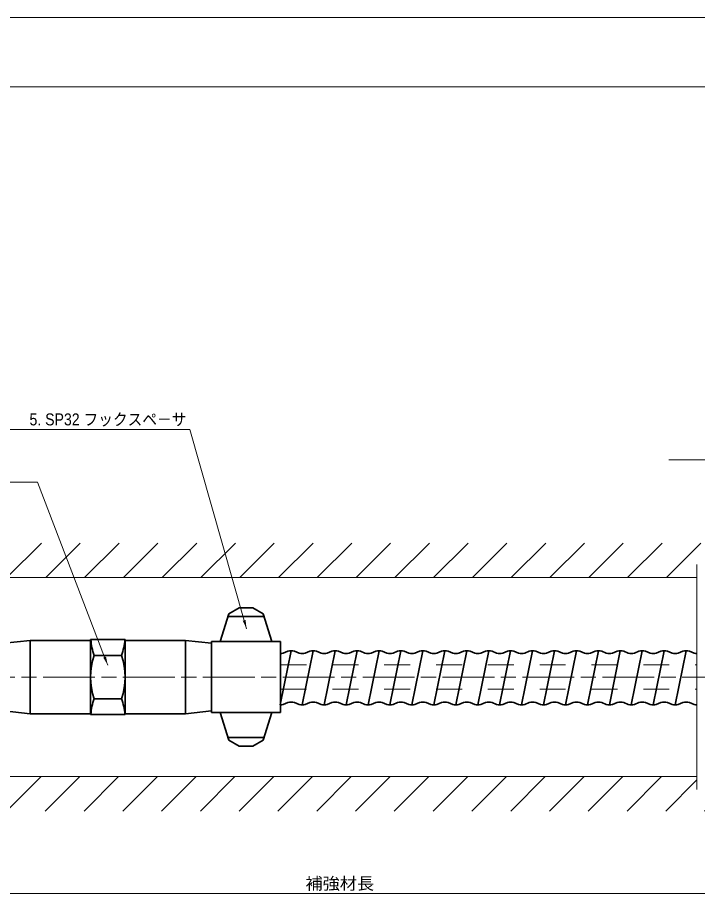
# Model space of a CAD drawing. Units: millimetres at full size, sheet at 1:2.5; details may follow other scales. Extents: x 2413 to 4093, y 1064 to 2267.
# Drawn here: x 3101 to 3495, y 1760 to 2267 of the extents above; entities that cross this region are included whole.
import ezdxf
from ezdxf.enums import TextEntityAlignment as Align

# ---------------------------------------------------------------- set-up
doc = ezdxf.new("R2010")
doc.units = ezdxf.units.MM
doc.header["$LTSCALE"] = 2.5
doc.linetypes.add('CHAIN', pattern=[18.5, 12, -1.5, 3.5, -1.5])
doc.linetypes.add('DASHED_SPACED', pattern=[12, 6, -6])
for name, color, linetype, lineweight in [('1外形線', 7, 'Continuous', 35), ('2細い実線', 3, 'Continuous', 20), ('3隠れ線', 2, 'DASHED_SPACED', 13), ('4中心線', 1, 'CHAIN', 15), ('6寸法線', 4, 'Continuous', 13), ('7 枠・タイトル', 7, 'Continuous', 13)]:
    doc.layers.add(name, color=color, linetype=linetype, lineweight=lineweight)
doc.styles.add('ＭＳ Ｐゴシック', font='')
doc.styles.get('ＭＳ Ｐゴシック').set_extended_font_data('MS PGothic')
pattern_1 = [(45, (2947.885, 1997.96), (-11.22532, 11.22532), [])]

# ---------------------------------------------------------------- blocks, each defined once
blk = doc.blocks.new('filled_arrow')
at = {"color": 0, "linetype": 'Continuous', "lineweight": -2}
blk.add_solid([(7.5, 1.25), (0, 0), (7.5, -1.25)], dxfattribs=at)

msp = doc.modelspace()

# ---------------------------------------------------------------- hatches: boundary and pattern name
at = {"layer": '2細い実線', "lineweight": 13}
h = msp.add_hatch(dxfattribs=at)
h.set_pattern_fill('USER', color=256, style=0, pattern_type=2)
h.set_pattern_definition(pattern_1)
h.paths.add_polyline_path([(2820.078, 1943.084), (2820.078, 1963.084), (3954.168, 1963.084), (3954.168, 1943.084), (3504.427, 1943.084), (3504.427, 1950.584), (3494.427, 1950.584), (3494.427, 1943.084)])
h = msp.add_hatch(dxfattribs=at)
h.set_pattern_fill('USER', color=256, style=0, pattern_type=2)
h.set_pattern_definition(pattern_1)
h.paths.add_polyline_path([(2820.25, 1808.084), (2820.184, 1828.084), (3494.427, 1828.084), (3494.427, 1820.584), (3504.427, 1820.584), (3504.427, 1828.084), (3954.168, 1828.084), (3954.168, 1808.084)])

# ---------------------------------------------------------------- linework, layer by layer
at = {"layer": '1外形線'}
for p, q in [((3229.475, 1925.584), (3223.448, 1922.104)), ((3237.42, 1925.584), (3229.475, 1925.584)), ((3237.42, 1925.584), (3243.448, 1922.104)), ((3223.448, 1922.104), (3218.448, 1906.084)), ((3243.922, 1920.584), (3222.973, 1920.584)), ((3243.448, 1922.104), (3248.448, 1906.084)), ((3108.448, 1906.784), (3093.448, 1905.084)), ((3143.448, 1906.784), (3108.448, 1906.784)), ((3108.448, 1906.784), (3108.448, 1864.384)), ((3143.448, 1885.584), (3143.448, 1907.284)), ((3163.448, 1907.284), (3143.448, 1907.284)), ((3163.448, 1885.584), (3163.448, 1907.284)), ((3198.448, 1906.784), (3163.448, 1906.784)), ((3198.448, 1906.784), (3198.448, 1864.384)), ((3198.448, 1906.784), (3213.448, 1905.084)), ((3253.448, 1906.084), (3213.448, 1906.084)), ((3213.448, 1906.084), (3213.448, 1865.084)), ((3253.448, 1906.084), (3253.448, 1865.084)), ((3213.448, 1905.084), (3213.448, 1866.084)), ((3259.584, 1900.798), (3253.234, 1869.458)), ((3255.026, 1899.44), (3257.689, 1900.479)), ((3261.526, 1900.486), (3264.189, 1899.44)), ((3272.284, 1900.798), (3265.934, 1869.458)), ((3267.726, 1899.44), (3270.389, 1900.479)), ((3274.226, 1900.486), (3276.889, 1899.44)), ((3284.984, 1900.798), (3278.634, 1869.458)), ((3280.426, 1899.44), (3283.089, 1900.479)), ((3286.926, 1900.486), (3289.589, 1899.44)), ((3297.684, 1900.798), (3291.334, 1869.458)), ((3293.126, 1899.44), (3295.789, 1900.479)), ((3299.626, 1900.486), (3302.289, 1899.44)), ((3310.407, 1900.798), (3304.057, 1869.458)), ((3305.826, 1899.44), (3308.489, 1900.479)), ((3312.326, 1900.486), (3314.989, 1899.44)), ((3323.119, 1900.798), (3316.757, 1869.458)), ((3318.526, 1899.44), (3321.189, 1900.479)), ((3325.026, 1900.486), (3327.689, 1899.44)), ((3335.807, 1900.798), (3329.457, 1869.458)), ((3331.226, 1899.44), (3333.889, 1900.479)), ((3337.726, 1900.486), (3340.389, 1899.44)), ((3348.507, 1900.798), (3342.157, 1869.458)), ((3343.926, 1899.44), (3346.589, 1900.479)), ((3350.426, 1900.486), (3353.089, 1899.44)), ((3361.219, 1900.798), (3354.857, 1869.458)), ((3356.626, 1899.44), (3359.289, 1900.479)), ((3363.126, 1900.486), (3365.789, 1899.44)), ((3373.907, 1900.798), (3367.557, 1869.458)), ((3369.326, 1899.44), (3371.989, 1900.479)), ((3375.826, 1900.486), (3378.489, 1899.44)), ((3386.584, 1900.798), (3380.234, 1869.458)), ((3382.026, 1899.44), (3384.689, 1900.479)), ((3388.526, 1900.486), (3391.189, 1899.44)), ((3399.296, 1900.798), (3392.934, 1869.458)), ((3394.726, 1899.44), (3397.389, 1900.479)), ((3401.226, 1900.486), (3403.889, 1899.44)), ((3411.984, 1900.798), (3405.634, 1869.458)), ((3407.426, 1899.44), (3410.089, 1900.479)), ((3413.926, 1900.486), (3416.589, 1899.44)), ((3424.684, 1900.798), (3418.334, 1869.458)), ((3420.126, 1899.44), (3422.789, 1900.479)), ((3426.626, 1900.486), (3429.289, 1899.44)), ((3437.396, 1900.798), (3431.034, 1869.458)), ((3432.826, 1899.44), (3435.489, 1900.479)), ((3439.326, 1900.486), (3441.989, 1899.44)), ((3450.084, 1900.798), (3443.734, 1869.458)), ((3445.526, 1899.44), (3448.189, 1900.479)), ((3452.026, 1900.486), (3454.689, 1899.44)), ((3462.784, 1900.798), (3456.434, 1869.458)), ((3458.226, 1899.44), (3460.889, 1900.479)), ((3464.726, 1900.486), (3467.389, 1899.44)), ((3475.496, 1900.798), (3469.134, 1869.458)), ((3470.926, 1899.44), (3473.589, 1900.479)), ((3477.426, 1900.486), (3480.089, 1899.44)), ((3488.184, 1900.798), (3481.834, 1869.458)), ((3483.626, 1899.44), (3486.289, 1900.479)), ((3490.126, 1900.486), (3492.789, 1899.44)), ((3161.448, 1898.113), (3145.448, 1898.113)), ((3161.448, 1898.113), (3145.448, 1898.113)), ((3143.448, 1885.584), (3143.448, 1863.884)), ((3163.448, 1885.584), (3163.448, 1863.884)), ((3161.448, 1873.056), (3145.448, 1873.056)), ((3161.448, 1873.056), (3145.448, 1873.056)), ((3255.026, 1869.75), (3257.689, 1870.789)), ((3261.526, 1870.796), (3264.189, 1869.75)), ((3267.726, 1869.75), (3270.389, 1870.789)), ((3274.226, 1870.796), (3276.889, 1869.75)), ((3280.426, 1869.75), (3283.089, 1870.789)), ((3286.926, 1870.796), (3289.589, 1869.75)), ((3293.126, 1869.75), (3295.789, 1870.789)), ((3299.626, 1870.796), (3302.289, 1869.75)), ((3305.826, 1869.75), (3308.489, 1870.789)), ((3312.326, 1870.796), (3314.989, 1869.75)), ((3318.526, 1869.75), (3321.189, 1870.789)), ((3325.026, 1870.796), (3327.689, 1869.75)), ((3331.226, 1869.75), (3333.889, 1870.789)), ((3337.726, 1870.796), (3340.389, 1869.75)), ((3343.926, 1869.75), (3346.589, 1870.789)), ((3350.426, 1870.796), (3353.089, 1869.75)), ((3356.626, 1869.75), (3359.289, 1870.789)), ((3363.126, 1870.796), (3365.789, 1869.75)), ((3369.326, 1869.75), (3371.989, 1870.789)), ((3375.826, 1870.796), (3378.489, 1869.75)), ((3382.026, 1869.75), (3384.689, 1870.789)), ((3388.526, 1870.796), (3391.189, 1869.75)), ((3394.726, 1869.75), (3397.389, 1870.789)), ((3401.226, 1870.796), (3403.889, 1869.75)), ((3407.426, 1869.75), (3410.089, 1870.789)), ((3413.926, 1870.796), (3416.589, 1869.75)), ((3420.126, 1869.75), (3422.789, 1870.789)), ((3426.626, 1870.796), (3429.289, 1869.75)), ((3432.826, 1869.75), (3435.489, 1870.789)), ((3439.326, 1870.796), (3441.989, 1869.75)), ((3445.526, 1869.75), (3448.189, 1870.789)), ((3452.026, 1870.796), (3454.689, 1869.75)), ((3458.226, 1869.75), (3460.889, 1870.789)), ((3464.726, 1870.796), (3467.389, 1869.75)), ((3470.926, 1869.75), (3473.589, 1870.789)), ((3477.426, 1870.796), (3480.089, 1869.75)), ((3483.626, 1869.75), (3486.289, 1870.789)), ((3490.126, 1870.796), (3492.789, 1869.75)), ((3108.448, 1864.384), (3093.448, 1866.084)), ((3198.448, 1864.384), (3213.448, 1866.084)), ((3253.448, 1865.084), (3213.448, 1865.084)), ((3223.448, 1849.064), (3218.448, 1865.084)), ((3243.448, 1849.064), (3248.448, 1865.084)), ((3143.448, 1864.384), (3108.448, 1864.384)), ((3163.448, 1863.884), (3143.448, 1863.884)), ((3198.448, 1864.384), (3163.448, 1864.384)), ((3243.922, 1850.584), (3222.973, 1850.584)), ((3229.475, 1845.584), (3223.448, 1849.064)), ((3237.42, 1845.584), (3229.475, 1845.584)), ((3237.42, 1845.584), (3243.448, 1849.064))]:
    msp.add_line(p, q, dxfattribs=at)
for centre, radius, start, end in [((3183.688, 1910.641), 40.241, 184.78533, 198.13988), ((3123.207, 1910.641), 40.241, 341.86012, 355.21467), ((3259.619, 1894.798), 6, 71.46161, 108.75705), ((3272.319, 1894.798), 6, 71.46161, 108.75705), ((3285.019, 1894.798), 6, 71.46161, 108.75705), ((3297.719, 1894.798), 6, 71.46161, 108.75705), ((3310.419, 1894.798), 6, 71.46161, 108.75705), ((3323.119, 1894.798), 6, 71.46161, 108.75705), ((3335.819, 1894.798), 6, 71.46161, 108.75705), ((3348.519, 1894.798), 6, 71.46161, 108.75705), ((3361.219, 1894.798), 6, 71.46161, 108.75705), ((3373.919, 1894.798), 6, 71.46161, 108.75705), ((3386.619, 1894.798), 6, 71.46161, 108.75705), ((3399.319, 1894.798), 6, 71.46161, 108.75705), ((3412.019, 1894.798), 6, 71.46161, 108.75705), ((3424.719, 1894.798), 6, 71.46161, 108.75705), ((3437.419, 1894.798), 6, 71.46161, 108.75705), ((3450.119, 1894.798), 6, 71.46161, 108.75705), ((3462.819, 1894.798), 6, 71.46161, 108.75705), ((3475.519, 1894.798), 6, 71.46161, 108.75705), ((3488.219, 1894.798), 6, 71.46161, 108.75705), ((3183.688, 1885.584), 40.241, 161.86012, 198.13988), ((3123.207, 1885.584), 40.241, 341.86012, 18.13988), ((3253.257, 1904.648), 5.5, 271.98495, 288.75705), ((3265.957, 1904.648), 5.5, 251.24295, 288.75705), ((3278.657, 1904.648), 5.5, 251.24295, 288.75705), ((3291.357, 1904.648), 5.5, 251.24295, 288.75705), ((3304.057, 1904.648), 5.5, 251.24295, 288.75705), ((3316.757, 1904.648), 5.5, 251.24295, 288.75705), ((3329.457, 1904.648), 5.5, 251.24295, 288.75705), ((3342.157, 1904.648), 5.5, 251.24295, 288.75705), ((3354.857, 1904.648), 5.5, 251.24295, 288.75705), ((3367.557, 1904.648), 5.5, 251.24295, 288.75705), ((3380.257, 1904.648), 5.5, 251.24295, 288.75705), ((3392.957, 1904.648), 5.5, 251.24295, 288.75705), ((3405.657, 1904.648), 5.5, 251.24295, 288.75705), ((3418.357, 1904.648), 5.5, 251.24295, 288.75705), ((3431.057, 1904.648), 5.5, 251.24295, 288.75705), ((3443.757, 1904.648), 5.5, 251.24295, 288.75705), ((3456.457, 1904.648), 5.5, 251.24295, 288.75705), ((3469.157, 1904.648), 5.5, 251.24295, 288.75705), ((3481.857, 1904.648), 5.5, 251.24295, 288.75705), ((3494.557, 1904.648), 5.5, 251.24295, 268.64923), ((3183.688, 1860.527), 40.241, 161.86012, 175.21467), ((3123.207, 1860.527), 40.241, 4.78533, 18.13988), ((3253.257, 1874.958), 5.5, 271.98495, 288.75705), ((3259.619, 1865.108), 6, 71.46161, 108.75705), ((3265.957, 1874.958), 5.5, 251.24295, 288.75705), ((3272.319, 1865.108), 6, 71.46161, 108.75705), ((3278.657, 1874.958), 5.5, 251.24295, 288.75705), ((3285.019, 1865.108), 6, 71.46161, 108.75705), ((3291.357, 1874.958), 5.5, 251.24295, 288.75705), ((3297.719, 1865.108), 6, 71.46161, 108.75705), ((3304.057, 1874.958), 5.5, 251.24295, 288.75705), ((3310.419, 1865.108), 6, 71.46161, 108.75705), ((3316.757, 1874.958), 5.5, 251.24295, 288.75705), ((3323.119, 1865.108), 6, 71.46161, 108.75705), ((3329.457, 1874.958), 5.5, 251.24295, 288.75705), ((3335.819, 1865.108), 6, 71.46161, 108.75705), ((3342.157, 1874.958), 5.5, 251.24295, 288.75705), ((3348.519, 1865.108), 6, 71.46161, 108.75705), ((3354.857, 1874.958), 5.5, 251.24295, 288.75705), ((3361.219, 1865.108), 6, 71.46161, 108.75705), ((3367.557, 1874.958), 5.5, 251.24295, 288.75705), ((3373.919, 1865.108), 6, 71.46161, 108.75705), ((3380.257, 1874.958), 5.5, 251.24295, 288.75705), ((3386.619, 1865.108), 6, 71.46161, 108.75705), ((3392.957, 1874.958), 5.5, 251.24295, 288.75705), ((3399.319, 1865.108), 6, 71.46161, 108.75705), ((3405.657, 1874.958), 5.5, 251.24295, 288.75705), ((3412.019, 1865.108), 6, 71.46161, 108.75705), ((3418.357, 1874.958), 5.5, 251.24295, 288.75705), ((3424.719, 1865.108), 6, 71.46161, 108.75705), ((3431.057, 1874.958), 5.5, 251.24295, 288.75705), ((3437.419, 1865.108), 6, 71.46161, 108.75705), ((3443.757, 1874.958), 5.5, 251.24295, 288.75705), ((3450.119, 1865.108), 6, 71.46161, 108.75705), ((3456.457, 1874.958), 5.5, 251.24295, 288.75705), ((3462.819, 1865.108), 6, 71.46161, 108.75705), ((3469.157, 1874.958), 5.5, 251.24295, 288.75705), ((3475.519, 1865.108), 6, 71.46161, 108.75705), ((3481.857, 1874.958), 5.5, 251.24295, 288.75705), ((3488.219, 1865.108), 6, 71.46161, 108.75705), ((3494.557, 1874.958), 5.5, 251.24295, 268.64923)]:
    msp.add_arc(centre, radius, start, end, dxfattribs=at)
at = {"layer": '2細い実線'}
for p, q in [((3494.427, 1820.584), (3494.427, 1950.584)), ((3494.427, 1943.084), (2760.448, 1943.084)), ((3494.427, 1828.084), (2760.446, 1828.084))]:
    msp.add_line(p, q, dxfattribs=at)
at = {"layer": '3隠れ線'}
for p, q in [((3253.448, 1892.584), (3494.427, 1892.584)), ((3253.448, 1878.584), (3494.427, 1878.584))]:
    msp.add_line(p, q, dxfattribs=at)
at = {"layer": '4中心線'}
msp.add_line((2653.448, 1885.584), (3949.427, 1885.584), dxfattribs=at)
at = {"layer": '6寸法線'}
msp.add_line((2653.448, 1760.383), (3921.961, 1760.383), dxfattribs=at)
for points in [[(3233.736, 1913.527), (3232.369, 1918.337), (3200.974, 2028.79), (3095.171, 2028.79)], [(3588.948, 1921.935), (3587.595, 1926.749), (3563.878, 2011.137), (3478.241, 2011.137)], [(3153.394, 1892.44), (3151.6, 1897.107), (3112.69, 1998.326), (3018.62, 1998.326)]]:
    msp.add_lwpolyline(points, dxfattribs=at)
at = {"layer": '7 枠・タイトル'}
for p, q in [((2413.483, 2267.062), (4093.483, 2267.062)), ((2453.483, 2227.062), (4053.483, 2227.062))]:
    msp.add_line(p, q, dxfattribs=at)

# ---------------------------------------------------------------- block references
at = {"layer": '6寸法線', "xscale": 0.667, "yscale": 0.667}
for p, rotation in [((3233.736, 1913.527), 105.9), ((3153.394, 1892.44), 111)]:
    msp.add_blockref('filled_arrow', p, dxfattribs=dict(at, rotation=rotation))

# ---------------------------------------------------------------- texts
at = {"layer": '6寸法線', "style": 'ＭＳ Ｐゴシック', "width": 0.9}
msp.add_text('5. SP32 フックスペ－サ', height=6.928, dxfattribs=at).set_placement((3198.918, 2034.61), align=Align.MIDDLE_RIGHT)
at = {"layer": '6寸法線', "style": 'ＭＳ Ｐゴシック', "width": 1.05}
msp.add_text('補強材長', height=6.928, dxfattribs=at).set_placement((3287.704, 1766.136), align=Align.MIDDLE_CENTER)

doc.saveas('drawing.dxf')
